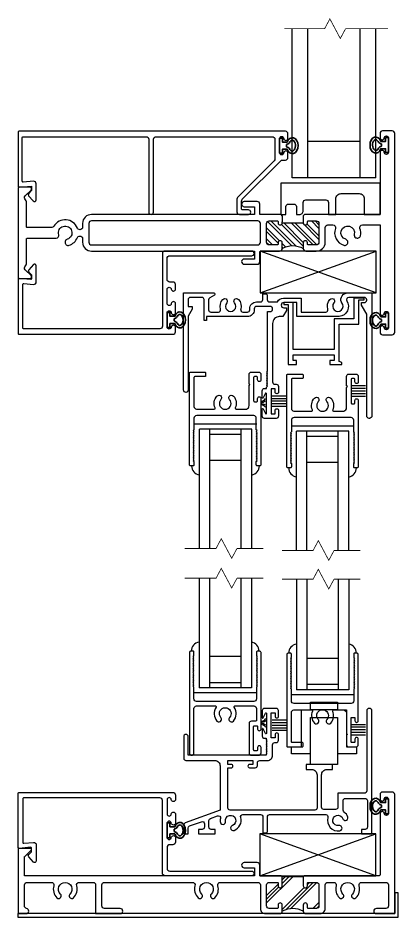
# Model space of a CAD drawing. Extents: x -138 to 168, y -127 to 72.
# Drawn here: x -7.77 to -3.23, y -3.83 to 6.92 of the extents above; entities that cross this region are included whole.
import ezdxf

# ---------------------------------------------------------------- set-up
doc = ezdxf.new("R2010")
doc.units = 0
doc.header["$MEASUREMENT"] = 0
doc.layers.get('0').update_dxf_attribs({"linetype": 'CONTINUOUS'})
for name, color, linetype in [('FRAME', 1, 'CONTINUOUS'), ('GLASS', 7, 'CONTINUOUS'), ('GLAZING', 7, 'CONTINUOUS'), ('MISC', 7, 'CONTINUOUS'), ('SEAL', 7, 'CONTINUOUS'), ('SETTING_BLOCK', 4, 'CONTINUOUS'), ('TEXT', 7, 'CONTINUOUS'), ('VENT', 5, 'CONTINUOUS')]:
    doc.layers.add(name, color=color, linetype=linetype)
doc.layers.add('PROFILE NUMBER', color=150, linetype='CONTINUOUS', lineweight=35)

# ---------------------------------------------------------------- blocks, each defined once
blk = doc.blocks.new('2001 Block Sill')
blk.add_lwpolyline([(0.469, -0.927), (0.481, -0.915), (0.481, -0.736, -0.414214), (0.508, -0.709), (1.179, -0.709, -0.500943), (1.205, -0.744, 0.561043), (1.348, -0.902, 0.516447), (1.369, -0.856), (1.369, -0.855, 0.318358), (1.336, -0.84, -2.17601), (1.383, -0.758, 0.318358), (1.413, -0.779), (1.413, -0.779, 0.516447), (1.443, -0.738, 0.153486), (1.398, -0.678, -0.240816), (1.386, -0.656), (1.386, -0.542, -0.414214), (1.413, -0.515), (1.649, -0.515, -0.414214), (1.676, -0.542), (1.676, -0.858, -0.414214), (1.649, -0.885), (1.605, -0.885), (1.605, -0.939), (1.73, -0.939), (1.73, 0.53, 0.414214), (1.7, 0.561), (1.699, 0.561, 0.414214), (1.668, 0.53), (1.668, -0.426, -0.414214), (1.641, -0.453), (1.324, -0.453), (1.324, -0.62, -0.414214), (1.297, -0.647), (1.156, -0.647, -0.414214), (1.129, -0.62), (1.129, -0.232, -0.414214), (1.191, -0.17), (1.258, -0.17), (1.258, -0.108), (0.946, -0.108), (0.946, -0.17), (1.013, -0.17, -0.414214), (1.075, -0.232), (1.075, -0.628, -0.414214), (1.048, -0.655), (0.036, -0.655, -0.414214), (0.009, -0.628), (0.009, -0.149), (0.049, -0.149, 0.414214), (0.069, -0.13), (0.069, -0.128, 0.414214), (0.049, -0.109), (0.009, -0.109), (0.009, -0.062), (0.309, -0.062), (0.309, -0.109), (0.268, -0.109, 0.414214), (0.249, -0.128), (0.249, -0.13, 0.414214), (0.268, -0.149), (0.336, -0.149, 0.414214), (0.363, -0.122), (0.363, -0.089, -0.414214), (0.39, -0.062), (0.481, -0.062, 0.414214), (0.543, 0), (0.543, 0.126, -0.414214), (0.57, 0.153), (0.587, 0.153, 0.414214), (0.614, 0.18), (0.614, 0.247, 0.414214), (0.595, 0.267), (0.594, 0.267, 0.414214), (0.574, 0.247), (0.574, 0.207), (0.527, 0.207), (0.527, 0.507), (0.574, 0.507), (0.574, 0.466, 0.414214), (0.594, 0.447), (0.595, 0.447, 0.414214), (0.614, 0.466), (0.614, 0.534, 0.414214), (0.587, 0.561), (0.447, 0.561, 0.414214), (0.42, 0.534), (0.42, 0.45, 0.782609), (0.43, 0.447), (0.46, 0.504, -0.782609), (0.469, 0.502), (0.469, 0.262, -0.782609), (0.46, 0.26), (0.43, 0.317, 0.782609), (0.42, 0.314), (0.42, 0.23, 0.414214), (0.447, 0.203), (0.465, 0.203), (0.465, 0.188), (0.475, 0.178), (0.465, 0.168), (0.475, 0.158), (0.465, 0.148), (0.475, 0.138), (0.465, 0.128), (0.475, 0.118), (0.465, 0.108), (0.475, 0.098), (0.465, 0.088), (0.475, 0.078), (0.465, 0.068), (0.475, 0.058), (0.465, 0.048), (0.475, 0.038), (0.465, 0.028), (0.475, 0.018), (0.465, 0.008), (0.465, 0), (-0.465, 0), (-0.465, 0.223, 0.414214), (-0.492, 0.25), (-0.493, 0.25, 0.414214), (-0.519, 0.223), (-0.519, -0.035, 0.414214), (-0.492, -0.062), (-0.146, -0.062, -0.414214), (-0.084, -0.124), (-0.084, -0.655), (-0.502, -0.808, 0.314924), (-0.519, -0.833), (-0.519, -0.939), (-0.465, -0.939), (-0.465, -0.871, -0.314924), (-0.448, -0.845), (-0.308, -0.794, -0.521001), (-0.272, -0.819), (-0.272, -0.858, -0.414214), (-0.299, -0.885), (-0.344, -0.885), (-0.344, -0.939), (-0.144, -0.939), (-0.144, -0.885), (-0.19, -0.885, -0.414214), (-0.217, -0.858), (-0.217, -0.78, -0.314924), (-0.2, -0.755), (-0.116, -0.724, -0.585187), (-0.08, -0.755, 0.096326), (-0.08, -0.802, 0.516447), (-0.034, -0.823), (-0.034, -0.823, 0.318358), (-0.019, -0.791, -2.17601), (0.063, -0.838, 0.318358), (0.042, -0.867), (0.042, -0.868, 0.516447), (0.084, -0.897, 0.399856), (0.162, -0.744, -0.500943), (0.188, -0.709), (0.4, -0.709, -0.414214), (0.427, -0.736), (0.427, -0.927)], format="xyb", close=True)
blk = doc.blocks.new('2000 Block Head')
blk.add_lwpolyline([(-0.049, 1.488), (-0.037, 1.476), (-0.037, 1.419, 0.414214), (-0.01, 1.392), (0.084, 1.392, -0.288631), (0.157, 1.438), (0.37, 1.438), (0.37, 1.27), (0.661, 1.27, 0.500943), (0.687, 1.305, -0.254791), (0.712, 1.422, -0.516447), (0.763, 1.417), (0.763, 1.416, -0.318358), (0.76, 1.381, 2.17601), (0.854, 1.381, -0.081588), (0.849, 1.389, -0.529011), (0.925, 1.5), (1.213, 1.5), (1.213, 0.03, -0.414214), (1.183, 0), (1.181, 0, -0.414214), (1.151, 0.03), (1.151, 1.244), (1.088, 1.353), (1.088, 1.384), (1.121, 1.384, 0.414214), (1.151, 1.414), (1.151, 1.416, 0.414214), (1.121, 1.446), (0.937, 1.446, 0.585024), (0.914, 1.405, -0.543308), (0.823, 1.216), (0.316, 1.216), (0.316, 1.384), (0.16, 1.384, 0.414214), (0.129, 1.354), (0.129, 1.353, 0.414214), (0.16, 1.322), (0.191, 1.322), (0.191, 1.291), (0.148, 1.216), (0.107, 1.216, 0.414214), (0.026, 1.135), (0.026, 0.435, 0.414214), (0.053, 0.408), (0.07, 0.408, -0.414214), (0.097, 0.381), (0.097, 0.314, -0.414214), (0.078, 0.294), (0.077, 0.294, -0.414214), (0.057, 0.314), (0.057, 0.354), (0.01, 0.354), (0.01, 0.054), (0.057, 0.054), (0.057, 0.095, -0.414214), (0.077, 0.114), (0.078, 0.114, -0.414214), (0.097, 0.095), (0.097, 0.027, -0.414214), (0.07, 0), (-0.07, 0, -0.414214), (-0.097, 0.027), (-0.097, 0.112, -0.782609), (-0.088, 0.114), (-0.057, 0.057, 0.782609), (-0.048, 0.059), (-0.048, 0.299, 0.782609), (-0.057, 0.301), (-0.088, 0.244, -0.782609), (-0.097, 0.246), (-0.097, 0.331, -0.414214), (-0.07, 0.358), (-0.046, 0.358), (-0.046, 0.373), (-0.036, 0.383), (-0.046, 0.393), (-0.036, 0.403), (-0.046, 0.413), (-0.036, 0.423), (-0.046, 0.433), (-0.036, 0.443), (-0.046, 0.453), (-0.036, 0.463), (-0.046, 0.473), (-0.036, 0.483), (-0.046, 0.493), (-0.036, 0.503), (-0.046, 0.513), (-0.036, 0.523), (-0.046, 0.533), (-0.036, 0.543), (-0.046, 0.553), (-0.039, 0.56), (-0.036, 0.56), (-0.036, 1.276), (-0.005, 1.276, 0.414214), (0.026, 1.307), (0.026, 1.308, 0.414214), (-0.005, 1.338), (-0.166, 1.338, 0.414214), (-0.193, 1.311), (-0.193, 1.297, -0.414214), (-0.274, 1.216), (-0.762, 1.216), (-0.762, 1.17), (-0.792, 1.17), (-0.792, 1.419, 0.414214), (-0.819, 1.446), (-0.956, 1.446, 0.414214), (-0.983, 1.419), (-0.983, 1.338), (-0.933, 1.338), (-0.933, 1.307), (-0.983, 1.22), (-0.983, 0.338, -0.414214), (-1.01, 0.311), (-1.01, 0.311, -0.414214), (-1.037, 0.338), (-1.037, 1.5), (-0.677, 1.5, -0.767327), (-0.669, 1.472), (-0.725, 1.44, 0.267949), (-0.738, 1.417), (-0.738, 1.297, 0.414214), (-0.711, 1.27), (-0.621, 1.27, 0.500943), (-0.595, 1.305, -0.254791), (-0.57, 1.422, -0.516447), (-0.519, 1.417), (-0.519, 1.416, -0.318358), (-0.522, 1.381, 2.17601), (-0.428, 1.381, -0.318358), (-0.431, 1.416), (-0.431, 1.417, -0.516447), (-0.38, 1.422, -0.254791), (-0.355, 1.305, 0.500943), (-0.329, 1.27), (-0.274, 1.27, 0.414214), (-0.247, 1.297), (-0.247, 1.311, -0.414214), (-0.166, 1.392), (-0.118, 1.392, 0.414214), (-0.091, 1.419), (-0.091, 1.488)], format="xyb", close=True)
blk = doc.blocks.new('2012 fixed rail')
blk.add_lwpolyline([(-0.313, -0.236, -0.414214), (-0.286, -0.263), (-0.286, -0.617, -0.414214), (-0.313, -0.644), (-0.4, -0.644, -0.414214), (-0.428, -0.617), (-0.428, -0.549, -0.414214), (-0.408, -0.53), (-0.407, -0.53, -0.414214), (-0.387, -0.55), (-0.387, -0.58, 0.414214), (-0.377, -0.59), (-0.35, -0.59, 0.414214), (-0.34, -0.58), (-0.34, -0.3, 0.414214), (-0.35, -0.29), (-0.377, -0.29, 0.414214), (-0.387, -0.3), (-0.387, -0.33, -0.414214), (-0.407, -0.35), (-0.408, -0.35, -0.414214), (-0.428, -0.331), (-0.428, 0.585, -0.414214), (-0.413, 0.6), (-0.384, 0.6, -0.414214), (-0.374, 0.59), (-0.374, 0.55), (-0.384, 0.54), (-0.374, 0.53), (-0.384, 0.52), (-0.374, 0.51), (-0.384, 0.5), (-0.374, 0.49), (-0.384, 0.48), (-0.374, 0.47), (-0.384, 0.46), (-0.374, 0.45), (-0.384, 0.44), (-0.374, 0.43), (-0.384, 0.42), (-0.374, 0.41), (-0.384, 0.4), (-0.374, 0.39), (-0.384, 0.38), (-0.374, 0.37), (-0.384, 0.36), (-0.374, 0.35), (-0.384, 0.34), (-0.374, 0.33), (-0.384, 0.32), (-0.374, 0.31), (-0.384, 0.3), (-0.374, 0.29), (-0.384, 0.28), (-0.374, 0.27), (-0.384, 0.26), (-0.374, 0.25), (-0.384, 0.24), (-0.374, 0.23), (-0.384, 0.22), (-0.374, 0.21), (-0.384, 0.2), (-0.374, 0.19), (-0.384, 0.18), (-0.374, 0.17), (-0.374, 0.031, 0.414214), (-0.343, 0), (0, 0), (0.342, 0, 0.414214), (0.373, 0.031), (0.373, 0.17), (0.384, 0.18), (0.373, 0.19), (0.384, 0.2), (0.373, 0.21), (0.384, 0.22), (0.373, 0.23), (0.384, 0.24), (0.373, 0.25), (0.384, 0.26), (0.373, 0.27), (0.384, 0.28), (0.373, 0.29), (0.384, 0.3), (0.373, 0.31), (0.384, 0.32), (0.373, 0.33), (0.384, 0.34), (0.373, 0.35), (0.384, 0.36), (0.373, 0.37), (0.384, 0.38), (0.373, 0.39), (0.384, 0.4), (0.373, 0.41), (0.384, 0.42), (0.373, 0.43), (0.384, 0.44), (0.373, 0.45), (0.384, 0.46), (0.373, 0.47), (0.384, 0.48), (0.373, 0.49), (0.384, 0.5), (0.373, 0.51), (0.384, 0.52), (0.373, 0.53), (0.384, 0.54), (0.373, 0.55), (0.373, 0.59, -0.414214), (0.384, 0.6), (0.413, 0.6, -0.414214), (0.427, 0.585), (0.427, 0), (0.427, -0.617, -0.414214), (0.4, -0.644, -0.414214), (0.373, -0.617), (0.373, -0.085, 0.414214), (0.342, -0.054), (0.117, -0.054, 0.6055), (0.108, -0.07, -0.348752), (0.098, -0.234, -0.508835), (0.048, -0.228, -0.325526), (0.052, -0.192, 0.55027), (0.02, -0.078), (0, -0.078), (-0.02, -0.078, 0.55027), (-0.052, -0.192, -0.325526), (-0.048, -0.228, -0.508835), (-0.098, -0.234, -0.348752), (-0.108, -0.07, 0.6055), (-0.117, -0.054), (-0.343, -0.054, 0.414214), (-0.374, -0.085), (-0.374, -0.226, 0.414214), (-0.363, -0.236)], format="xyb", close=True)
blk = doc.blocks.new('2014 Slider Rail')
blk.add_lwpolyline([(-0.373, 0.031), (-0.373, 0.17), (-0.383, 0.18), (-0.373, 0.19), (-0.383, 0.2), (-0.373, 0.21), (-0.383, 0.22), (-0.373, 0.23), (-0.383, 0.24), (-0.373, 0.25), (-0.383, 0.26), (-0.373, 0.27), (-0.383, 0.28), (-0.373, 0.29), (-0.383, 0.3), (-0.373, 0.31), (-0.383, 0.32), (-0.373, 0.33), (-0.383, 0.34), (-0.373, 0.35), (-0.383, 0.36), (-0.373, 0.37), (-0.383, 0.38), (-0.373, 0.39), (-0.383, 0.4), (-0.373, 0.41), (-0.383, 0.42), (-0.373, 0.43), (-0.383, 0.44), (-0.373, 0.45), (-0.383, 0.46), (-0.373, 0.47), (-0.383, 0.48), (-0.373, 0.49), (-0.383, 0.5), (-0.373, 0.51), (-0.383, 0.52), (-0.373, 0.53), (-0.383, 0.54), (-0.373, 0.55), (-0.373, 0.59, 0.414214), (-0.383, 0.6), (-0.412, 0.6, 0.414214), (-0.427, 0.585), (-0.427, 0), (-0.427, -0.51, 0.414214), (-0.417, -0.52), (-0.244, -0.52, 0.414214), (-0.234, -0.51), (-0.234, -0.476, 0.414214), (-0.244, -0.466), (-0.363, -0.466, -0.414214), (-0.373, -0.456), (-0.373, -0.109, -0.414214), (-0.342, -0.078), (-0.13, -0.078, -0.541072), (-0.121, -0.092, 0.295226), (-0.098, -0.234, 0.508835), (-0.048, -0.228), (-0.048, -0.228, 0.325526), (-0.052, -0.192, -0.55027), (-0.02, -0.078), (0, -0.078), (0.02, -0.078, -0.55027), (0.052, -0.192, 0.325526), (0.048, -0.228), (0.048, -0.228, 0.508835), (0.098, -0.234, 0.295226), (0.121, -0.092, -0.541072), (0.13, -0.078), (0.255, -0.078, -0.353293), (0.286, -0.119), (0.286, -0.36), (0.296, -0.37), (0.286, -0.38), (0.286, -0.493, 0.414214), (0.313, -0.52), (0.4, -0.52, 0.414214), (0.427, -0.493), (0.427, -0.425, 0.414214), (0.408, -0.406), (0.407, -0.406, 0.414214), (0.387, -0.426), (0.387, -0.456, -0.414214), (0.377, -0.466), (0.35, -0.466, -0.414214), (0.34, -0.456), (0.34, -0.176, -0.414214), (0.35, -0.166), (0.377, -0.166, -0.414214), (0.387, -0.176), (0.387, -0.206, 0.414214), (0.407, -0.226), (0.408, -0.226, 0.414214), (0.427, -0.207), (0.427, 0.585, 0.414214), (0.412, 0.6), (0.382, 0.6, 0.414214), (0.372, 0.59), (0.372, 0.55), (0.382, 0.54), (0.372, 0.53), (0.382, 0.52), (0.372, 0.51), (0.382, 0.5), (0.372, 0.49), (0.382, 0.48), (0.372, 0.47), (0.382, 0.46), (0.372, 0.45), (0.382, 0.44), (0.372, 0.43), (0.382, 0.42), (0.372, 0.41), (0.382, 0.4), (0.372, 0.39), (0.382, 0.38), (0.372, 0.37), (0.382, 0.36), (0.372, 0.35), (0.382, 0.34), (0.372, 0.33), (0.382, 0.32), (0.372, 0.31), (0.382, 0.3), (0.372, 0.29), (0.382, 0.28), (0.372, 0.27), (0.382, 0.26), (0.372, 0.25), (0.382, 0.24), (0.372, 0.23), (0.382, 0.22), (0.372, 0.21), (0.382, 0.2), (0.372, 0.19), (0.382, 0.18), (0.372, 0.17), (0.372, 0.031, -0.414214), (0.341, 0), (0, 0), (-0.341, 0, -0.414214)], format="xyb", close=True)
blk = doc.blocks.new('5 LINE SEAL')
for p, q in [((0.0434, 0.0155), (0, 0.0155)), ((0.0434, 0.0077), (0, 0.0077)), ((0.0434, 0), (0, 0)), ((0.0434, -0.0078), (0, -0.0078)), ((0.0434, -0.0155), (0, -0.0155))]:
    blk.add_line(p, q)
blk = doc.blocks.new('4 LINE SEAL')
for centre, radius, start, end in [((4.0241, 6.0253), 0.0156, 268.2769, 330.8274), ((4.0241, 6.027), 0.0206, 268.6942, 311.4319), ((4.0232, 5.9799), 0.0231, 50.9389, 88.9613), ((4.0232, 5.9816), 0.0181, 36.4603, 88.6742)]:
    blk.add_arc(centre, radius, start, end)
blk = doc.blocks.new('BL856 ANTI-LIFT')
blk.add_lwpolyline([(13.8969, 4.289), (13.8383, 4.289), (13.8383, 4.1972), (13.7158, 4.1972), (13.7158, 4.3374), (13.6879, 4.3374), (13.6879, 4.3314), (13.7008, 4.3314), (13.7008, 4.1522), (13.7258, 4.1522), (13.7258, 4.1647), (13.7158, 4.1647), (13.7158, 4.1817), (13.8383, 4.1817), (13.8383, 4.1647), (13.8258, 4.1647), (13.8258, 4.1522), (13.8613, 4.1522), (13.8613, 4.1583), (13.8538, 4.1615), (13.8538, 4.2735), (13.9119, 4.2735), (13.9119, 4.3458), (13.9281, 4.3458), (13.9281, 4.3512), (13.8969, 4.3512)], close=True)
blk = doc.blocks.new('HA 9306 Roller Assy')
blk.add_line((0.16, 0.65), (-0.16, 0.65))
blk.add_lwpolyline([(-0.16, 0.125), (-0.39, 0.125), (-0.39, 0.208), (-0.27, 0.208), (-0.27, 0.65), (-0.16, 0.65), (-0.16, 0.745), (0.16, 0.745), (0.16, 0.65), (0.27, 0.65), (0.27, 0.208), (0.39, 0.208), (0.39, 0.125), (0.16, 0.125), (0.16, 0), (-0.16, 0)], close=True)
blk.add_lwpolyline([(-0.16, 0.125), (-0.16, 0.56), (0.16, 0.56), (0.16, 0.125)])
blk = doc.blocks.new('3806 MULLION')
h = blk.add_hatch()
h.set_pattern_fill('ANSI32', color=256, scale=0.25, style=0)
h.set_pattern_definition([(45, (-1.96831, -4.979215), (-0.0662913, 0.0662913), []), (45, (-1.92411, -4.979215), (-0.0662913, 0.0662913), [])])
h.paths.add_polyline_path([(-1.369, 0.094, -0.414214), (-1.394, 0.118), (-1.394, 0.134, 0.414214), (-1.404, 0.144), (-1.5, 0.144, 0.414214), (-1.531, 0.113), (-1.531, -0.113, 0.414214), (-1.5, -0.143), (-1.404, -0.143, 0.414214), (-1.394, -0.133), (-1.394, -0.118, -0.414214), (-1.369, -0.094, -0.414214), (-1.344, -0.118), (-1.093, -0.118, -0.414214), (-1.068, -0.094, -0.414214), (-1.043, -0.118), (-1.043, -0.133, 0.414214), (-1.033, -0.143), (-0.937, -0.143, 0.414214), (-0.906, -0.113), (-0.906, 0.113, 0.414214), (-0.937, 0.144), (-1.033, 0.144, 0.414214), (-1.043, 0.134), (-1.043, 0.118, -0.414214), (-1.068, 0.094, -0.414214), (-1.093, 0.118), (-1.093, 0.188, -0.275826), (-1.344, 0.188), (-1.344, 0.118, -0.414214)])
for p, q in [((-1.344, -0.118), (-1.093, -0.118)), ((-1.344, -0.203), (-1.344, -0.133))]:
    blk.add_line(p, q)
for points in [[(-1.093, -0.133), (-1.093, -0.118, -0.414214), (-1.068, -0.094, -0.414214), (-1.043, -0.118), (-1.043, -0.133, 0.414214), (-1.033, -0.143), (-0.937, -0.143, 0.414214), (-0.906, -0.113), (-0.906, 0.113, 0.414214), (-0.937, 0.144), (-1.033, 0.144, 0.414214), (-1.043, 0.134), (-1.043, 0.118, -0.414214), (-1.068, 0.094, -0.414214), (-1.093, 0.118), (-1.093, 0.188, -0.414214), (-1.062, 0.219), (-0.937, 0.219, -0.414214), (-0.831, 0.113), (-0.831, -0.062, 0.414214), (-0.8, -0.094), (-0.738, -0.094, 0.517938), (-0.709, -0.052, -0.42659), (-0.608, 0.149, -0.510157), (-0.56, 0.113), (-0.56, 0.112, -0.323599), (-0.586, 0.077, 2.284894), (-0.483, 0.018, -0.323599), (-0.466, 0.058), (-0.465, 0.058, -0.510157), (-0.41, 0.035, -0.142368), (-0.415, -0.052, 0.517938), (-0.386, -0.094), (-0.175, -0.094), (-0.175, 0.91), (-0.175, 0.961, -0.414214), (-0.15, 0.986, -0.399638), (-0.125, 0.962, 0.399638), (-0.1, 0.939), (-0.1, 0.939, 0.414214), (-0.075, 0.964), (-0.075, 1.134, 0.414214), (-0.1, 1.159), (-0.1, 1.159, 0.399638), (-0.125, 1.135, -0.399638), (-0.15, 1.111), (-0.15, 1.111, -0.414214), (-0.175, 1.136), (-0.175, 1.188, -0.414214), (-0.144, 1.219), (-0.031, 1.219, -0.414214), (0, 1.188), (0, 0), (0, -1.188, -0.414214), (-0.031, -1.219), (-0.144, -1.219, -0.414214), (-0.175, -1.188), (-0.175, -1.136, -0.414214), (-0.15, -1.111), (-0.15, -1.111, -0.399638), (-0.125, -1.135, 0.399638), (-0.1, -1.159), (-0.1, -1.159, 0.414214), (-0.075, -1.133), (-0.075, -0.964, 0.414214), (-0.1, -0.938), (-0.1, -0.938, 0.399638), (-0.125, -0.962, -0.399638), (-0.15, -0.986, -0.414214), (-0.175, -0.961), (-0.175, -0.909), (-0.175, -0.219), (-1.078, -0.219), (-1.093, -0.203)], [(-3.625, -0.143, -0.414214), (-3.656, -0.113), (-3.656, 0.113, -0.414214), (-3.625, 0.144), (-1.637, 0.144, -0.414214), (-1.606, 0.113), (-1.606, -0.113, -0.414214), (-1.637, -0.143)]]:
    blk.add_lwpolyline(points, format="xyb", close=True)
blk.add_lwpolyline([(-1.344, -0.203), (-1.359, -0.219), (-1.612, -0.219), (-1.612, -0.344, -0.414214), (-1.643, -0.374), (-1.799, -0.374, -0.414214), (-1.83, -0.344, -0.414214), (-1.799, -0.312), (-1.674, -0.312), (-1.674, -0.219), (-3.625, -0.219, -0.414214), (-3.731, -0.113), (-3.731, -0.068, 0.414214), (-3.762, -0.037), (-3.764, -0.037, 0.308174), (-3.793, -0.057, -0.627979), (-4.073, -0.078, 0.267949), (-4.1, -0.062), (-4.39, -0.062, 0.414214), (-4.4, -0.072), (-4.4, -0.37, -0.237131), (-4.413, -0.395, 0.457629), (-4.416, -0.441), (-4.346, -0.511, -0.668179), (-4.36, -0.546), (-4.49, -0.546, -0.414214), (-4.5, -0.535), (-4.5, 0), (-4.5, 0.536, -0.414214), (-4.49, 0.546), (-4.36, 0.546, -0.668179), (-4.346, 0.511), (-4.416, 0.441, 0.457629), (-4.413, 0.395, -0.237131), (-4.4, 0.37), (-4.4, 0.073, 0.414214), (-4.39, 0.063), (-4.045, 0.063, -0.500407), (-4.016, 0.023, 2.386509), (-3.914, 0.077, -0.326072), (-3.94, 0.113, -0.502305), (-3.892, 0.149, -0.227368), (-3.793, 0.057, 0.308174), (-3.764, 0.038), (-3.762, 0.038, 0.414214), (-3.731, 0.069), (-3.731, 0.113, -0.414214), (-3.625, 0.219), (-1.674, 0.219), (-1.674, 0.313), (-1.799, 0.313, -0.414214), (-1.83, 0.344, -0.414214), (-1.799, 0.375), (-1.643, 0.375, -0.414214), (-1.612, 0.344), (-1.612, 0.228, 0.414214), (-1.602, 0.219), (-1.375, 0.219, -0.414214), (-1.344, 0.188), (-1.344, 0.118, -0.414214), (-1.369, 0.094, -0.414214), (-1.394, 0.118), (-1.394, 0.134, 0.414214), (-1.404, 0.144), (-1.5, 0.144, 0.414214), (-1.531, 0.113), (-1.531, -0.113, 0.414214), (-1.5, -0.143), (-1.404, -0.143, 0.414214), (-1.394, -0.133), (-1.394, -0.118, -0.414214), (-1.369, -0.094, -0.414214), (-1.344, -0.118), (-1.344, -0.133)], format="xyb")
blk.add_arc((-1.219, 0.398), 0.245, 239.1595, 300.8405)
blk = doc.blocks.new('3801 1 INCH GLASS STOP')
blk.add_lwpolyline([(2.741, 0.327, -0.414214), (2.769, 0.299, -0.414214), (2.741, 0.271), (2.669, 0.271, 0.414214), (2.659, 0.261), (2.659, 0.167, 0.198912), (2.668, 0.145), (3.128, -0.315, 0.198912), (3.15, -0.324), (3.183, -0.324, -0.414214), (3.214, -0.355), (3.214, -0.408, -0.414214), (3.189, -0.433, -0.399638), (3.164, -0.41, 0.400364), (3.139, -0.386, 0.414214), (3.114, -0.411), (3.114, -0.581, 0.414214), (3.139, -0.606), (3.139, -0.606, 0.399638), (3.164, -0.582, -0.399638), (3.189, -0.558, -0.414214), (3.214, -0.583), (3.214, -0.637, -0.414214), (3.183, -0.668), (-0.001, -0.668, -0.414214), (-0.011, -0.658), (-0.011, -0.01, -0.440011), (0, 0), (0.149, -0.013), (0.149, 0.04), (0.115, 0.074, -0.395486), (0.114, 0.102), (0.17, 0.165, -0.691708), (0.205, 0.152), (0.205, -0.04, -0.440011), (0.171, -0.071), (0.05, -0.061, 0.440011), (0.039, -0.071), (0.039, -0.593, 0.414214), (0.049, -0.603), (1.52, -0.603, 0.414214), (1.551, -0.572), (1.551, 0.299, -0.414214), (1.579, 0.327, -0.414214), (1.607, 0.299), (1.607, -0.572, 0.414214), (1.638, -0.603), (3.027, -0.603, 0.414214), (3.058, -0.572), (3.058, -0.337, 0.198912), (3.049, -0.315), (2.612, 0.122, -0.198912), (2.603, 0.144), (2.603, 0.296, -0.414214), (2.634, 0.327)], format="xyb", close=True)
blk = doc.blocks.new('*U181')
at = {"layer": 'PROFILE NUMBER', "color": 5}
for p, q in [((-0.016, 0.092), (-0.013, 0.083)), ((-0.013, 0.083), (0.013, 0.083)), ((0.013, 0.083), (0.016, 0.092))]:
    blk.add_line(p, q, dxfattribs=at)
blk.add_lwpolyline([(-0.043, 0.091), (-0.043, 0.034), (-0.09, 0.034), (-0.09, 0), (0.09, 0), (0.09, 0.034), (0.043, 0.034), (0.043, 0.091)], dxfattribs=at)
for centre, start, end in [((-0.073, 0.071), 19.8289, 61.175), ((0.073, 0.071), 118.7633, 160.1945)]:
    blk.add_arc(centre, 0.06, start, end, dxfattribs=at)
blk.add_ellipse((0, 0.152), major_axis=(-0.0958, 0), ratio=0.712114, start_param=2.033109, end_param=7.391692, dxfattribs=at)
blk.add_open_spline([(0.044, 0.124), (0.053, 0.129), (0.059, 0.135), (0.069, 0.15), (0.068, 0.157), (0.049, 0.179), (0.027, 0.189), (-0.021, 0.191), (-0.045, 0.181), (-0.067, 0.16), (-0.068, 0.152), (-0.061, 0.137), (-0.054, 0.129), (-0.044, 0.124)], degree=3, knots=[2.2211, 2.2211, 2.2211, 2.2211, 2.727733, 2.727733, 3.7005, 3.7005, 4.673268, 4.673268, 5.646035, 5.646035, 6.618803, 6.618803, 7.203997, 7.203997, 7.203997, 7.203997], dxfattribs=at)
blk = doc.blocks.new('3809 BLOCK FRAME')
h = blk.add_hatch()
h.set_pattern_fill('PLAST', color=256, angle=45, style=0)
h.set_pattern_definition([(45, (-4.25098, -6.643), (-0.176777, 0.176777), []), (45, (-4.27308, -6.6209), (-0.176777, 0.176777), []), (45, (-4.29517, -6.5988), (-0.176777, 0.176777), [])])
edge = h.paths.add_edge_path()
edge.add_arc((-0.937, 0.093), 0.031, 270, 360, ccw=False)
edge.add_line((-0.937, 0.062), (-1.033, 0.062))
edge.add_arc((-1.033, 0.072), 0.01, 180, 270, ccw=False)
edge.add_line((-1.043, 0.072), (-1.043, 0.103))
edge.add_arc((-1.068, 0.103), 0.025, 360, 450)
edge.add_arc((-1.068, 0.103), 0.025, 90, 180)
edge.add_line((-1.093, 0.103), (-1.093, 0.031))
edge.add_arc((-1.218, -0.221), 0.281, 63.5092, 116.4908)
edge.add_line((-1.344, 0.031), (-1.344, 0.103))
edge.add_arc((-1.369, 0.103), 0.025, 0, 90)
edge.add_arc((-1.369, 0.103), 0.025, 90, 180)
edge.add_line((-1.394, 0.103), (-1.394, 0.072))
edge.add_arc((-1.404, 0.072), 0.01, 270, 360, ccw=False)
edge.add_line((-1.404, 0.062), (-1.5, 0.062))
edge.add_arc((-1.5, 0.093), 0.031, 180, 270, ccw=False)
edge.add_line((-1.531, 0.093), (-1.531, 0.343))
edge.add_arc((-1.5, 0.343), 0.031, 90, 180, ccw=False)
edge.add_line((-1.5, 0.374), (-1.404, 0.374))
edge.add_arc((-1.404, 0.364), 0.01, 0, 90, ccw=False)
edge.add_line((-1.394, 0.364), (-1.394, 0.333))
edge.add_arc((-1.369, 0.333), 0.025, 180, 270)
edge.add_arc((-1.369, 0.333), 0.025, 270, 360)
edge.add_line((-1.344, 0.333), (-1.344, 0.439))
edge.add_line((-1.344, 0.439), (-1.093, 0.439))
edge.add_line((-1.093, 0.439), (-1.093, 0.333))
edge.add_arc((-1.068, 0.333), 0.025, 180, 270)
edge.add_arc((-1.068, 0.333), 0.025, 270, 360)
edge.add_line((-1.043, 0.333), (-1.043, 0.364))
edge.add_arc((-1.033, 0.364), 0.01, 90, 180, ccw=False)
edge.add_line((-1.033, 0.374), (-0.937, 0.374))
edge.add_arc((-0.937, 0.343), 0.031, 0, 90, ccw=False)
edge.add_line((-0.906, 0.343), (-0.906, 0.093))
blk.add_line((-1.093, 0.439), (-1.344, 0.439))
for points in [[(-1.093, 0.439), (-1.093, 0.333, 0.414214), (-1.068, 0.308, 0.414214), (-1.043, 0.333), (-1.043, 0.364, -0.414214), (-1.033, 0.374), (-0.937, 0.374, -0.414214), (-0.906, 0.343), (-0.906, 0.093, -0.414214), (-0.937, 0.062), (-1.033, 0.062, -0.414214), (-1.043, 0.072), (-1.043, 0.103, 0.414214), (-1.068, 0.128), (-1.068, 0.128, 0.414214), (-1.093, 0.103), (-1.093, 0.031, 0.414214), (-1.062, 0), (-0.893, 0, 0.414214), (-0.831, 0.062), (-0.831, 0.343, -0.414214), (-0.8, 0.374), (-0.729, 0.374, -0.5024), (-0.699, 0.334, 0.280293), (-0.661, 0.19, 0.498955), (-0.613, 0.198), (-0.613, 0.198, 0.334263), (-0.618, 0.235, -2.470836), (-0.506, 0.235, 0.334263), (-0.511, 0.198, 0.498955), (-0.463, 0.19, 0.280293), (-0.425, 0.334, -0.5024), (-0.395, 0.374), (-0.106, 0.374, -0.414214), (-0.075, 0.343), (-0.075, 0.093, -0.414214), (-0.106, 0.062), (-0.219, 0.062, 0.414214), (-0.25, 0.031, 0.414214), (-0.219, 0), (0, 0), (0, 1.423, 0.414214), (-0.031, 1.454), (-0.144, 1.454, 0.414214), (-0.175, 1.423), (-0.175, 1.371, 0.414214), (-0.15, 1.346), (-0.15, 1.346, 0.399638), (-0.125, 1.37, -0.399638), (-0.1, 1.394), (-0.1, 1.394, -0.414214), (-0.075, 1.369), (-0.075, 1.199, -0.414214), (-0.1, 1.174), (-0.1, 1.174, -0.399638), (-0.125, 1.198, 0.399638), (-0.15, 1.221, 0.414214), (-0.175, 1.196), (-0.175, 0.464, -0.414214), (-0.185, 0.454), (-1.078, 0.454), (-1.093, 0.439)], [(-1.344, 0.439), (-1.344, 0.439), (-1.359, 0.454), (-1.612, 0.454), (-1.612, 0.579, 0.414214), (-1.643, 0.61), (-1.799, 0.61, 0.414214), (-1.83, 0.579, 0.414214), (-1.799, 0.548), (-1.674, 0.548), (-1.674, 0.454), (-4.425, 0.454), (-4.425, 0.678, -0.198912), (-4.422, 0.685), (-4.343, 0.764, 0.668179), (-4.35, 0.781), (-4.49, 0.781, 0.414214), (-4.5, 0.771), (-4.5, 0.01, 0.414214), (-4.49, 0), (-4.406, 0, 0.414214), (-4.375, 0.031, 0.358249), (-4.4, 0.061, -0.358249), (-4.425, 0.092), (-4.425, 0.343, -0.414214), (-4.394, 0.374), (-4.105, 0.374, -0.5024), (-4.075, 0.334, 0.280293), (-4.037, 0.19, 0.498955), (-3.989, 0.198, 0.334263), (-3.994, 0.235, -2.470836), (-3.882, 0.235, 0.334263), (-3.887, 0.198, 0.498955), (-3.839, 0.19, 0.280293), (-3.801, 0.334, -0.5024), (-3.771, 0.374), (-3.606, 0.374, -0.414214), (-3.575, 0.343), (-3.575, 0), (-3.281, 0, 0.414214), (-3.25, 0.031, 0.414214), (-3.281, 0.062), (-3.469, 0.062, -0.414214), (-3.5, 0.093), (-3.5, 0.343, -0.414214), (-3.469, 0.374), (-2.417, 0.374, -0.5024), (-2.387, 0.334, 0.280293), (-2.349, 0.19, 0.498955), (-2.301, 0.198, 0.334263), (-2.306, 0.235, -2.470836), (-2.194, 0.235, 0.334263), (-2.199, 0.198, 0.498955), (-2.151, 0.19, 0.280293), (-2.113, 0.334, -0.5024), (-2.083, 0.374), (-1.637, 0.374, -0.414214), (-1.606, 0.343), (-1.606, 0.062, 0.414214), (-1.544, 0), (-1.375, 0, 0.414214), (-1.344, 0.031), (-1.344, 0.103, 0.414214), (-1.369, 0.128, 0.414214), (-1.394, 0.103), (-1.394, 0.072, -0.414214), (-1.404, 0.062), (-1.5, 0.062, -0.414214), (-1.531, 0.093), (-1.531, 0.343, -0.414214), (-1.5, 0.374), (-1.404, 0.374, -0.414214), (-1.394, 0.364), (-1.394, 0.333, 0.414214), (-1.369, 0.308, 0.414214), (-1.344, 0.333), (-1.344, 0.439)]]:
    blk.add_lwpolyline(points, format="xyb")
blk.add_arc((-1.218, -0.221), 0.281, 63.5092, 116.4908)
blk = doc.blocks.new('3810_2p25in_Insert_Glass_Stop')
blk.add_lwpolyline([(1.82, 0.582, 0.975), (1.77, 0.581), (1.77, 0.411, 0.975), (1.82, 0.41, -0.975), (1.87, 0.408), (1.87, 0.303, -0.975), (1.82, 0.301, 0.975), (1.77, 0.3), (1.77, 0.13, 0.975), (1.82, 0.129, -0.975), (1.87, 0.127), (1.87, 0.074, -0.414214), (1.839, 0.043), (1.801, 0.043, 0.414214), (1.77, 0.012), (1.77, -0.24, 0.414214), (1.801, -0.271), (2.781, -0.271, -1), (2.781, -0.327), (1.745, -0.327, -0.414214), (1.714, -0.296), (1.714, 0.572, 0.414214), (1.683, 0.603), (0.056, 0.603, 0.414214), (0.046, 0.593), (0.046, 0.071, 0.440011), (0.057, 0.061), (0.172, 0.071, -0.440011), (0.206, 0.04), (0.206, -0.152, -0.691708), (0.171, -0.165), (0.115, -0.101, -0.395486), (0.116, -0.074), (0.147, -0.043, 0.198912), (0.15, -0.036), (0.15, 0.002, 0.440011), (0.139, 0.012), (0.001, 0, -0.440011), (-0.01, 0.01), (-0.01, 0.658, -0.414214), (0, 0.668), (1.839, 0.668, -0.414214), (1.87, 0.637), (1.87, 0.584, -0.975)], format="xyb", close=True)

msp = doc.modelspace()

# ---------------------------------------------------------------- linework, layer by layer
for p, q in [((-3.499, 5.009), (-4.499, 5.009)), ((-4.921, 2.065), (-5.666, 2.065)), ((-4.981, 2.005), (-5.606, 2.005)), ((-3.761, 2.041), (-4.506, 2.041)), ((-3.821, 1.981), (-4.446, 1.981)), ((-4.925, -1.148), (-5.67, -1.148)), ((-4.985, -1.088), (-5.61, -1.088)), ((-3.761, -1.171), (-4.506, -1.171)), ((-3.821, -1.111), (-4.446, -1.111))]:
    msp.add_line(p, q)
at = {"color": 7}
for p, q in [((-5.606, 0.579), (-5.606, 2.005)), ((-5.481, 0.579), (-5.481, 2.005)), ((-5.106, 1.943), (-5.481, 1.943)), ((-5.106, 0.579), (-5.106, 2.005)), ((-4.981, 0.579), (-4.981, 2.005)), ((-4.446, 0.555), (-4.446, 1.981)), ((-4.321, 0.555), (-4.321, 1.981)), ((-3.946, 0.555), (-3.946, 1.981)), ((-3.821, 0.555), (-3.821, 1.981)), ((-3.946, 1.919), (-4.321, 1.919)), ((-5.106, 1.63), (-5.481, 1.63)), ((-3.946, 1.606), (-4.321, 1.606)), ((-5.61, 0.223), (-5.61, -1.088)), ((-5.485, 0.223), (-5.485, -1.088)), ((-5.11, 0.223), (-5.11, -1.088)), ((-4.985, 0.223), (-4.985, -1.088)), ((-4.446, 0.212), (-4.446, -1.111)), ((-4.321, 0.212), (-4.321, -1.111)), ((-3.946, 0.212), (-3.946, -1.111)), ((-3.821, 0.212), (-3.821, -1.111)), ((-5.11, -0.713), (-5.485, -0.713)), ((-3.946, -0.736), (-4.321, -0.736)), ((-5.11, -1.026), (-5.485, -1.026)), ((-3.946, -1.049), (-4.321, -1.049))]:
    msp.add_line(p, q, dxfattribs=at)
for points in [[(-4.881, 4.134), (-4.881, 3.634), (-3.495, 3.634), (-3.495, 4.134)], [(-4.884, -2.833), (-4.884, -3.333), (-3.499, -3.333), (-3.499, -2.833)]]:
    msp.add_lwpolyline(points, close=True)
for centre, start, end in [((-5.588, 1.566), 179.5239, 260.364), ((-5, 1.566), 279.636, 0.4761), ((-4.428, 1.542), 179.5239, 260.364), ((-3.84, 1.542), 279.636, 0.4761), ((-5.592, -0.649), 99.636, 180.4761), ((-5.004, -0.649), 359.5239, 80.364), ((-4.428, -0.673), 99.636, 180.4761), ((-3.84, -0.673), 359.5239, 80.364)]:
    msp.add_arc(centre, 0.111, start, end)
at = {"layer": 'GLASS'}
for p, q in [((-4.499, 5.009), (-4.499, 6.793)), ((-4.311, 5.009), (-4.311, 6.793)), ((-3.686, 5.009), (-3.686, 6.793)), ((-3.499, 5.009), (-3.499, 6.793)), ((-4.311, 5.446), (-3.686, 5.446)), ((-4.881, 3.634), (-3.495, 4.134)), ((-3.495, 3.634), (-4.881, 4.134)), ((-3.499, -3.333), (-4.884, -2.833)), ((-4.884, -3.333), (-3.499, -2.833))]:
    msp.add_line(p, q, dxfattribs=at)
at = {"layer": 'GLAZING', "const_width": 0.0094}
for points in [[(-3.859, 6.793), (-3.922, 6.675), (-4.047, 6.91), (-4.109, 6.793), (-4.593, 6.793)], [(-3.354, 6.793), (-3.859, 6.793)], [(-5.157, 0.579), (-5.22, 0.461), (-5.345, 0.696), (-5.407, 0.579), (-5.781, 0.579)], [(-3.997, 0.555), (-4.06, 0.437), (-4.185, 0.672), (-4.247, 0.555), (-4.621, 0.555)], [(-4.842, 0.579), (-5.157, 0.579)], [(-3.682, 0.555), (-3.997, 0.555)], [(-5.157, 0.223), (-5.22, 0.106), (-5.345, 0.341), (-5.407, 0.223), (-5.781, 0.223)], [(-3.997, 0.212), (-4.06, 0.094), (-4.185, 0.329), (-4.247, 0.212), (-4.621, 0.212)], [(-4.842, 0.223), (-5.157, 0.223)], [(-3.682, 0.212), (-3.997, 0.212)]]:
    msp.add_lwpolyline(points, dxfattribs=at)
at = {"layer": 'MISC'}
msp.add_lwpolyline([(-7.775, -3.787), (-7.775, -3.827), (-3.232, -3.827), (-3.232, -3.537), (-3.272, -3.537), (-3.272, -3.787)], close=True, dxfattribs=at)
at = {"layer": 'SETTING_BLOCK', "color": 7}
msp.add_lwpolyline([(-4.365, 4.618), (-4.365, 4.716, -0.414214), (-4.335, 4.746), (-4.095, 4.746, -0.414214), (-4.065, 4.716), (-4.065, 4.571), (-3.975, 4.571), (-3.975, 4.759, -0.414214), (-3.913, 4.821), (-3.697, 4.821, -0.414214), (-3.635, 4.759), (-3.635, 4.571), (-3.447, 4.571), (-3.447, 4.946), (-4.635, 4.946), (-4.635, 4.571), (-4.572, 4.571), (-4.572, 4.666, -0.414214), (-4.542, 4.696), (-4.477, 4.696, -0.414214), (-4.447, 4.666), (-4.447, 4.571), (-4.412, 4.571, 0.414214)], format="xyb", close=True, dxfattribs=at)

# ---------------------------------------------------------------- block references
at = {"layer": 'FRAME', "xscale": -1, "rotation": 180}
for name, p in [('3801 1 INCH GLASS STOP', (-7.762, 4.898)), ('3806 MULLION', (-3.272, 4.352)), ('3810_2p25in_Insert_Glass_Stop', (-7.762, 3.807))]:
    msp.add_blockref(name, p, dxfattribs=at)
at = {"layer": 'FRAME'}
for name, p in [('2000 Block Head', (-4.758, 2.134)), ('2001 Block Sill', (-5.275, -1.894)), ('3809 BLOCK FRAME', (-3.272, -3.787)), ('3810_2p25in_Insert_Glass_Stop', (-7.762, -3.006))]:
    msp.add_blockref(name, p, dxfattribs=at)
at = {"layer": 'MISC', "xscale": 4, "yscale": 4, "zscale": 4}
msp.add_blockref('BL856 ANTI-LIFT', (-59.349, -13.832), dxfattribs=at)
at = {"layer": 'MISC'}
msp.add_blockref('HA 9306 Roller Assy', (-4.117, -2.002), dxfattribs=at)
at = {"layer": 'SEAL', "xscale": 4, "yscale": 4, "zscale": 4}
for name, p in [('5 LINE SEAL', (-3.793, 2.459)), ('4 LINE SEAL', (-20.969, -21.701)), ('5 LINE SEAL', (-4.735, 2.338)), ('4 LINE SEAL', (-20.965, -25.526)), ('5 LINE SEAL', (-4.735, -1.537)), ('5 LINE SEAL', (-3.793, -1.59))]:
    msp.add_blockref(name, p, dxfattribs=at)
at = {"layer": 'TEXT', "rotation": 270}
for p in [(-4.648, 5.394), (-5.992, 3.311), (-5.992, -2.791)]:
    msp.add_blockref('*U181', p, dxfattribs=at)
at = {"layer": 'TEXT', "xscale": -1, "rotation": 90}
for p in [(-3.347, 5.401), (-3.347, 3.304), (-3.347, -2.503)]:
    msp.add_blockref('*U181', p, dxfattribs=at)
at = {"layer": 'VENT', "xscale": -1, "rotation": 180}
for p in [(-5.298, 2.167), (-4.134, 2.143)]:
    msp.add_blockref('2014 Slider Rail', p, dxfattribs=at)
at = {"layer": 'VENT', "xscale": -1}
msp.add_blockref('2012 fixed rail', (-5.298, -1.25), dxfattribs=at)
at = {"layer": 'VENT'}
msp.add_blockref('2014 Slider Rail', (-4.134, -1.274), dxfattribs=at)

doc.saveas('drawing.dxf')
